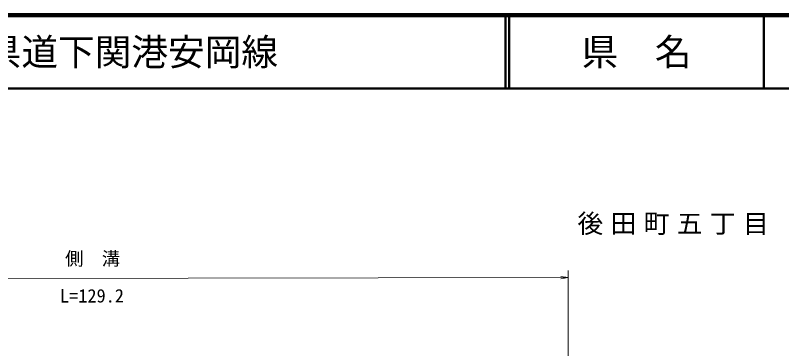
# Model space of a CAD drawing. Units: millimetres, scale not verified. Extents: x 40000 to 680000, y 20000 to 380000.
# Drawn here: x 230910 to 335424, y 334528 to 380000 of the extents above; entities that cross this region are included whole.
import ezdxf
from ezdxf.enums import TextEntityAlignment as Align

# ---------------------------------------------------------------- set-up
doc = ezdxf.new("R2010")
doc.units = ezdxf.units.MM
doc.header["$LTSCALE"] = 1000
doc.layers.add('M-BMK-HTXT', color=7, linetype='Continuous')
doc.layers.add('M-TTL-TXT', color=7, linetype='Continuous')
for name, color, linetype, lineweight in [('M-STR-HTXT', 7, 'Continuous', 13), ('M-TTL', 2, 'Continuous', 140), ('M-TTL-LINE', 7, 'Continuous', 50)]:
    doc.layers.add(name, color=color, linetype=linetype, lineweight=lineweight)
doc.styles.add('ＭＳ ゴシック', font='')
doc.styles.get('ＭＳ ゴシック').set_extended_font_data('MS Gothic')

# ---------------------------------------------------------------- blocks, each defined once
blk = doc.blocks.new('open_arrow')
at = {"color": 0, "linetype": 'Continuous', "lineweight": -2}
blk.add_lwpolyline([(7.5, 1.25), (0, 0), (7.5, -1.25)], dxfattribs=at)

msp = doc.modelspace()

# ---------------------------------------------------------------- linework, layer by layer
at = {"layer": 'M-STR-HTXT'}
for p, q in [((306322, 333020), (306301, 345214)), ((176534, 343997), (306303, 344214))]:
    msp.add_line(p, q, dxfattribs=at)
at = {"layer": 'M-TTL'}
msp.add_line((680000, 380000), (40000, 380000), dxfattribs=at)
at = {"layer": 'M-TTL-LINE'}
for p, q in [((297750, 380000), (297750, 370000)), ((298250, 380000), (298250, 370000)), ((333000, 380000), (333000, 370000)), ((40000, 370000), (680000, 370000))]:
    msp.add_line(p, q, dxfattribs=at)

# ---------------------------------------------------------------- block references
at = {"layer": 'M-STR-HTXT', "xscale": 133, "yscale": 133, "rotation": 180.1}
msp.add_blockref('open_arrow', (306303, 344214), dxfattribs=at)

# ---------------------------------------------------------------- texts
at = {"layer": 'M-BMK-HTXT', "insert": (307581, 351452), "char_height": 2566, "attachment_point": 4, "style": 'ＭＳ ゴシック'}
msp.add_mtext('\\T1.29;後田町五丁目', dxfattribs=at)
at = {"layer": 'M-STR-HTXT', "style": 'ＭＳ ゴシック'}
msp.add_text('側\u3000溝', height=1833, dxfattribs=at).set_placement((241446, 345349), align=Align.BOTTOM_CENTER)
msp.add_text('L=129.2', height=1833, rotation=0.096, dxfattribs=at).set_placement((241366, 340274), align=Align.BOTTOM_CENTER)
at = {"layer": 'M-TTL-TXT', "style": 'ＭＳ ゴシック'}
msp.add_text('一般県道下関港安岡線', height=3666, dxfattribs=at).set_placement((216734, 375000), align=Align.MIDDLE_LEFT)
msp.add_text('県\u3000名', height=3666, dxfattribs=at).set_placement((315625, 375000), align=Align.MIDDLE_CENTER)

doc.saveas('drawing.dxf')
